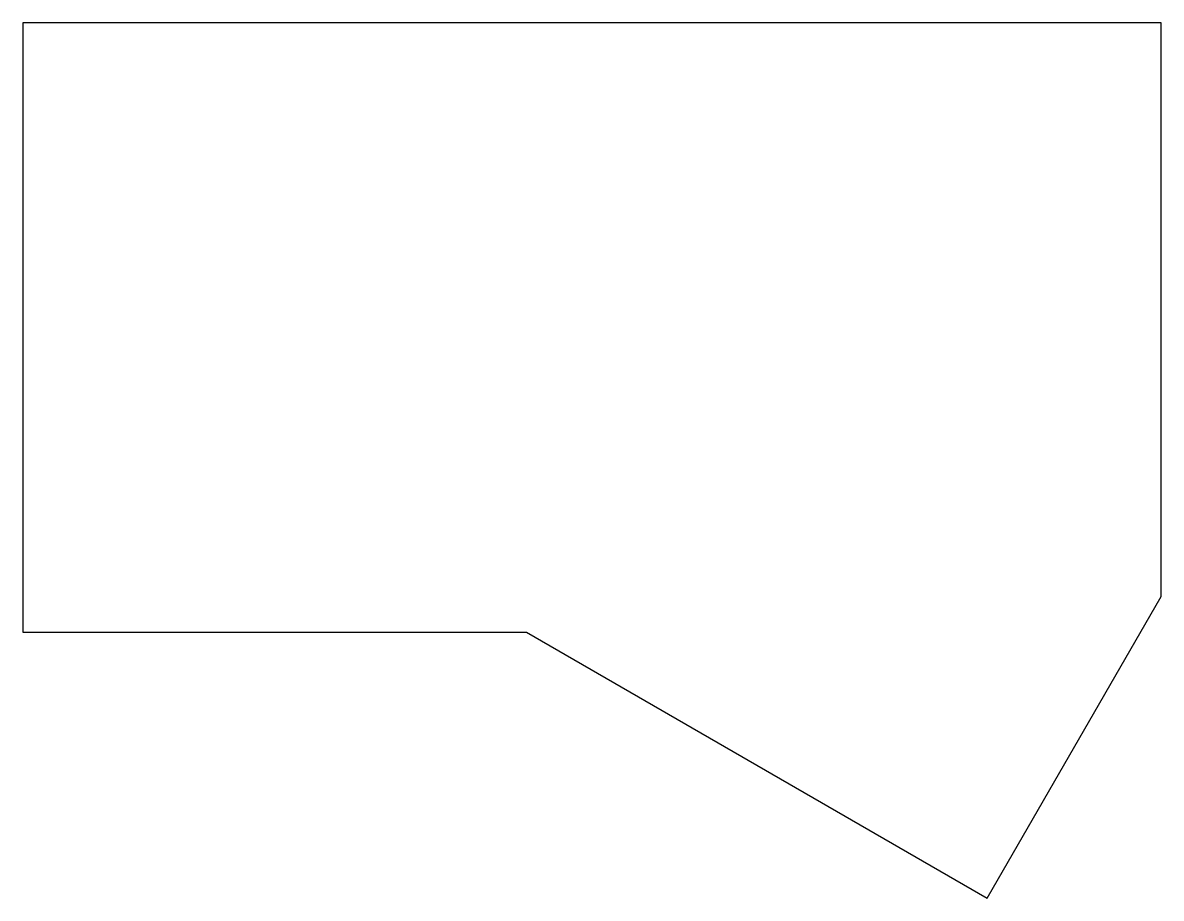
# Model space of a CAD drawing. Header units: millimetres. Extents: x -19 to 151, y -49 to 82.
import ezdxf

# ---------------------------------------------------------------- set-up
doc = ezdxf.new("R2010")
doc.units = ezdxf.units.MM

msp = doc.modelspace()

# ---------------------------------------------------------------- linework, layer by layer
for p, q in [((151.09, 81.5), (-19, 81.5)), ((-19, 81.5), (-19, -9.5)), ((151.09, -4.19), (151.09, 81.5)), ((125.09, -49.23), (151.09, -4.19)), ((-19, -9.5), (56.28, -9.5)), ((56.28, -9.5), (125.09, -49.23))]:
    msp.add_line(p, q)

doc.saveas('drawing.dxf')
